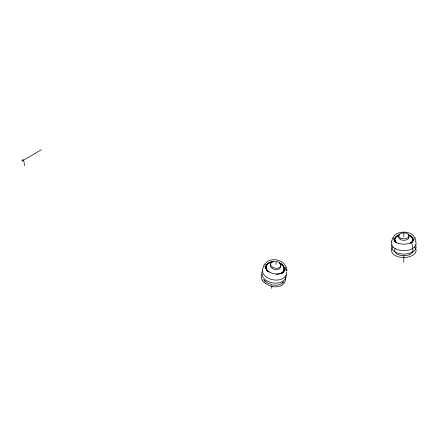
<?xml version="1.0" encoding="UTF-8"?>
<svg xmlns="http://www.w3.org/2000/svg" width="438" height="438" viewBox="0 0 438 438"><rect width="100%" height="100%" fill="white"/><g stroke="black" fill="none" stroke-linecap="round" stroke-linejoin="round"><path stroke-width="0.66" d="M391.687 241.19L391.621 241.913L392.667 237.538M412.979 240.462C413.406 237.922 410.97 236.224 408.933 235.359M413.029 239.914L412.322 241.951M271.555 288.33L272.217 284.607M275.798 264.464L276.203 262.17M263.183 266.704L264.574 263.911M395.35 237.801L394.594 239.914L395.35 242.028A8.837 5.103 0 0 1 394.972 240.457M21.9 161.195L41.451 149.67M262.181 274.172L261.174 277.024L262.181 280.09M273.328 285.007C277.019 285.675 281.245 284.744 283.671 281.711M282.444 282.948L283.222 282.22M282.127 272.994C286.014 270.542 283.813 265.138 280.26 263.605M410.937 242.975C414.709 240.944 412.601 235.808 408.933 235.206M280.884 273.542C286.321 271.642 284.311 264.333 279.526 263.046M398.69 235.359C396.067 236.191 393.302 239.219 395.295 241.951M398.69 235.206C395.021 235.808 392.913 240.944 396.686 242.975M271.669 262.269C267.388 262.231 263.9 267.733 267.476 270.985M272.567 261.869C267.585 261.502 263.484 267.875 268.034 271.368M271.68 284.656L267.738 283.074L264.645 280.763M410.329 236.148L411.408 236.898M265.559 283.424L263.983 282.171M264.453 280.583L265.171 281.267L263.539 279.504M414.956 237.538L415.936 241.185M286.332 267.021L286.868 270.793L286.835 270.235M285.313 277.572C286.928 286.72 274.67 288.834 268.472 285.072A11.711 6.417 18.5 0 1 265.625 283.391M286.78 269.392L286.813 269.939M24.342 165.712L24.304 164.409A17.378 10.036 60 0 0 23.745 160.845L23.044 159.552L22.168 160.303L22.168 160.806M403.809 232.928L403.809 236.695M403.809 255.535L403.809 262.269M286.627 271.905A12.286 8.267 10.1 0 1 272.524 279.701A12.286 8.267 10.1 0 1 263.506 267.054M286.102 275.091A12.291 8.273 10.1 0 1 272.622 282.888A12.291 8.273 10.1 0 1 262.395 271.018M395.175 248.587A9.214 5.322 0 0 0 403.809 255.77A9.214 5.322 0 0 0 412.448 248.587L412.459 247.284A17.378 10.036 60 0 0 411.906 243.714L411.2 242.422L410.329 243.172A9.214 5.322 0 0 0 408.282 234.757M263.9 282.192A11.766 6.581 17.4 0 1 262.11 280.09M415.52 244.853A12.291 7.096 0 0 1 403.809 254.1A12.291 7.096 0 0 1 392.098 244.853M414.556 247.005A12.291 7.096 0 0 1 403.809 257.544A12.291 7.096 0 0 1 393.067 247.005M280.101 263.643A9.214 6.203 10.1 0 1 281.503 273.476M267.733 271.401A9.214 6.203 10.1 0 1 271.976 262.22M279.679 262.937A9.214 6.203 10.1 0 1 284.114 270.115A9.214 6.203 10.1 0 1 276.044 274.265M269.26 272.151A9.214 6.203 10.1 0 1 266.326 265.537A9.214 6.203 10.1 0 1 273.378 261.645M283.72 270.388A8.837 5.951 10.1 0 1 282.187 273.016M266.939 270.449A8.837 5.951 10.1 0 1 266.304 267.377M415.52 241.415A12.291 7.096 0 0 1 404.438 250.651A12.291 7.096 0 0 1 391.78 242.115M408.227 235.244A9.214 5.322 0 0 1 412.196 242.121M395.426 242.121A9.214 5.322 0 0 1 399.396 235.244M396.735 242.822A9.214 5.322 0 0 1 399.341 234.757M412.645 240.457A8.837 5.103 0 0 1 412.229 242.006M280.577 265.861A5.212 3.509 10.1 0 1 274.692 269.49A5.212 3.509 10.1 0 1 271.012 263.9M408.911 236.69A5.212 3.011 0 0 1 403.546 240.314A5.212 3.011 0 0 1 398.843 236.394M268.395 271.412A10.452 7.035 10.1 0 0 285.505 269.315A10.452 7.035 10.1 0 0 272.228 259.767A10.452 7.035 10.1 0 0 268.395 271.412M398.585 243.386A10.452 6.033 0 0 0 414.266 238.157A10.452 6.033 0 0 0 398.585 232.928A10.452 6.033 0 0 0 398.585 243.386M272.266 267.038A5.212 3.509 10.1 0 0 280.796 265.992A5.212 3.509 10.1 0 0 274.172 261.229A5.212 3.509 10.1 0 0 272.266 267.038M400.754 238.267A5.212 3.011 0 0 0 408.999 236.137A5.212 3.011 0 0 0 401.684 233.076A5.212 3.011 0 0 0 400.754 238.267"/></g></svg>
